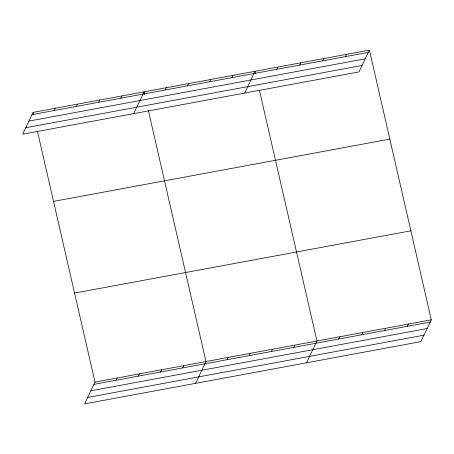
<?xml version="1.0" encoding="UTF-8"?>
<svg xmlns="http://www.w3.org/2000/svg" width="454" height="454" viewBox="0 0 454 454"><rect width="100%" height="100%" fill="white"/><g stroke="black" fill="none" stroke-linecap="round" stroke-linejoin="round"><path stroke-width="0.68" d="M33.097 112.376L22.7 134.174L359.006 71.908L369.403 50.11L33.097 112.376L33.562 114.402M54.213 110.532L55.292 108.268M76.408 106.423L77.486 104.159M98.603 102.309L99.687 100.05M120.804 98.2L121.882 95.936M133.68 113.625L144.077 91.827L144.695 94.528M165.194 89.983L166.272 87.718M187.388 85.874L188.472 83.61M209.589 81.765L210.667 79.501M231.784 77.651L232.862 75.392M37.427 131.257L94.994 382.092L84.597 403.89L420.903 341.624L431.3 319.826L369.403 50.11M244.661 93.076L255.057 71.284L255.523 73.304M116.111 380.248L117.189 377.983M276.849 69.309L277.927 67.044M138.305 376.139L139.384 373.875M299.719 65.075L300.798 62.811M160.5 372.03L161.584 369.766M322.584 60.842L323.662 58.577M182.701 367.916L183.779 365.657M345.454 56.608L346.533 54.344M195.578 383.341L205.974 361.549L148.413 110.708M227.091 359.699L228.169 357.434M249.286 355.59L250.37 353.326M271.486 351.481L272.565 349.217M293.681 347.372L294.76 345.108M306.558 362.791L316.954 340.999L259.393 90.159M338.746 339.024L339.825 336.766M361.617 334.791L362.695 332.532M384.481 330.557L385.56 328.293M407.351 326.324L408.43 324.06M32.018 114.641L368.325 52.375M28.942 121.087L365.249 58.821M25.776 127.727L362.082 65.461M53.521 201.383L389.827 139.117M74.57 293.085L410.876 230.819M94.994 382.092L431.3 319.826M93.916 384.356L430.222 322.09M90.84 390.803L427.146 328.537M87.673 397.443L423.979 335.177"/></g></svg>
